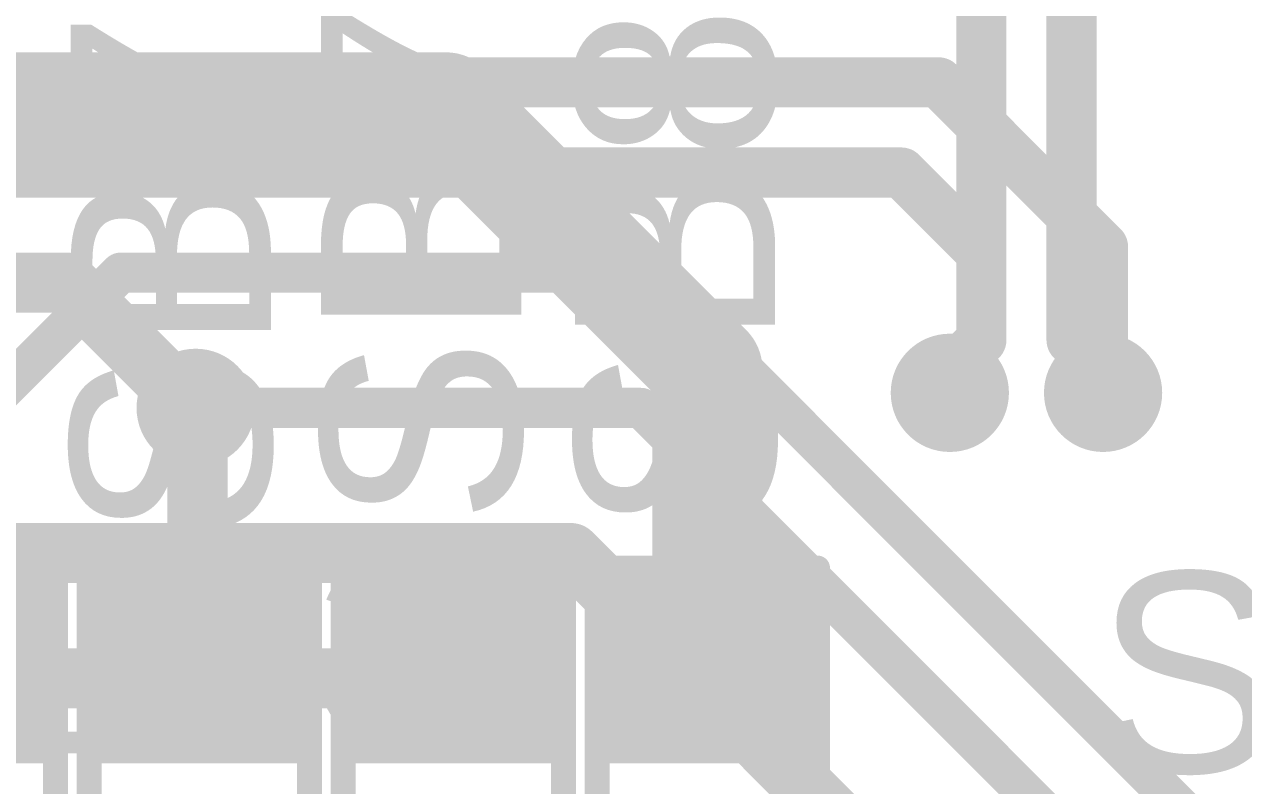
# Model space of a CAD drawing. Header units: millimetres. Extents: x -0.64 to 2.98, y -0.65 to 2.86.
# Drawn here: x 1.8048 to 2.0484, y 1.4856 to 1.6376 of the extents above; entities that cross this region are included whole.
import ezdxf

# ---------------------------------------------------------------- set-up
doc = ezdxf.new("R2010")
doc.units = ezdxf.units.MM
doc.header["$MEASUREMENT"] = 0
for name, color, linetype in [('BottomLayer', 5, 'Continuous'), ('BottomOverlay', 54, 'Continuous'), ('BottomSolder', 6, 'Continuous'), ('Mechanical2', 216, 'Continuous'), ('TopLayer', 1, 'Continuous'), ('TopOverlay', 2, 'Continuous'), ('TopPaste', 8, 'Continuous'), ('TopSolder', 216, 'Continuous'), ('ViaHoleLayer', 16, 'Continuous')]:
    doc.layers.add(name, color=color, linetype=linetype)
doc.styles.add('Arial', font='', dxfattribs={"height": 0.2})
doc.styles.get('Arial').set_extended_font_data('Arial')

# ---------------------------------------------------------------- blocks, each defined once
blk = doc.blocks.new('SOLDER_BRIDGE_123')
at = {"layer": 'TopLayer'}
for points in [[(-0.045, -0.0175), (-0.045, 0.0175), (-0.015, 0.0175), (-0.015, -0.0175)], [(0.015, -0.0175), (0.015, 0.0175), (0.045, 0.0175), (0.045, -0.0175)]]:
    blk.add_hatch(color=1, dxfattribs=at).paths.add_polyline_path(points)
at = {"layer": 'TopPaste'}
for points in [[(-0.045, -0.0175), (-0.045, 0.0175), (-0.015, 0.0175), (-0.015, -0.0175)], [(0.015, -0.0175), (0.015, 0.0175), (0.045, 0.0175), (0.045, -0.0175)]]:
    blk.add_hatch(color=8, dxfattribs=at).paths.add_polyline_path(points)
at = {"layer": 'TopSolder'}
for points in [[(-0.049, -0.0215), (-0.049, 0.0215), (-0.011, 0.0215), (-0.011, -0.0215)], [(0.011, -0.0215), (0.011, 0.0215), (0.049, 0.0215), (0.049, -0.0215)]]:
    blk.add_hatch(color=216, dxfattribs=at).paths.add_polyline_path(points)
at = {"layer": 'TopOverlay', "const_width": 0.005}
for points in [[(-0.05, -0.022), (-0.05, 0.022)], [(0.05, 0.022), (-0.05, 0.022)], [(0.05, -0.022), (0.05, 0.022)], [(0.05, -0.022), (-0.05, -0.022)]]:
    blk.add_lwpolyline(points, dxfattribs=at)
at = {"layer": 'TopOverlay', "const_width": 0.0025}
for points in [[(-0.05125, 0.022, 1), (-0.04875, 0.022, 1)], [(-0.05125, 0.022, 1), (-0.04875, 0.022, 1)], [(0.04875, 0.022, 1), (0.05125, 0.022, 1)], [(0.04875, 0.022, 1), (0.05125, 0.022, 1)], [(-0.05125, -0.022, 1), (-0.04875, -0.022, 1)], [(-0.05125, -0.022, 1), (-0.04875, -0.022, 1)], [(0.04875, -0.022, 1), (0.05125, -0.022, 1)], [(0.04875, -0.022, 1), (0.05125, -0.022, 1)]]:
    blk.add_lwpolyline(points, format="xyb", close=True, dxfattribs=at)
blk = doc.blocks.new('SOLDER_BRIDGE_124')
at = {"layer": 'TopLayer'}
for points in [[(-0.045, -0.0175), (-0.045, 0.0175), (-0.015, 0.0175), (-0.015, -0.0175)], [(0.015, -0.0175), (0.015, 0.0175), (0.045, 0.0175), (0.045, -0.0175)]]:
    blk.add_hatch(color=1, dxfattribs=at).paths.add_polyline_path(points)
at = {"layer": 'TopPaste'}
for points in [[(-0.045, -0.0175), (-0.045, 0.0175), (-0.015, 0.0175), (-0.015, -0.0175)], [(0.015, -0.0175), (0.015, 0.0175), (0.045, 0.0175), (0.045, -0.0175)]]:
    blk.add_hatch(color=8, dxfattribs=at).paths.add_polyline_path(points)
at = {"layer": 'TopSolder'}
for points in [[(-0.049, -0.0215), (-0.049, 0.0215), (-0.011, 0.0215), (-0.011, -0.0215)], [(0.011, -0.0215), (0.011, 0.0215), (0.049, 0.0215), (0.049, -0.0215)]]:
    blk.add_hatch(color=216, dxfattribs=at).paths.add_polyline_path(points)
at = {"layer": 'TopOverlay', "const_width": 0.005}
for points in [[(-0.05, 0.022), (-0.05, -0.022)], [(-0.05, 0.022), (0.05, 0.022)], [(0.05, 0.022), (0.05, -0.022)], [(-0.05, -0.022), (0.05, -0.022)]]:
    blk.add_lwpolyline(points, dxfattribs=at)
at = {"layer": 'TopOverlay', "const_width": 0.0025}
for points in [[(-0.05125, 0.022, 1), (-0.04875, 0.022, 1)], [(-0.05125, 0.022, 1), (-0.04875, 0.022, 1)], [(0.04875, 0.022, 1), (0.05125, 0.022, 1)], [(0.04875, 0.022, 1), (0.05125, 0.022, 1)], [(-0.05125, -0.022, 1), (-0.04875, -0.022, 1)], [(-0.05125, -0.022, 1), (-0.04875, -0.022, 1)], [(0.04875, -0.022, 1), (0.05125, -0.022, 1)], [(0.04875, -0.022, 1), (0.05125, -0.022, 1)]]:
    blk.add_lwpolyline(points, format="xyb", close=True, dxfattribs=at)
blk = doc.blocks.new('SOLDER_BRIDGE_125')
at = {"layer": 'TopLayer'}
for points in [[(-0.045, -0.0175), (-0.045, 0.0175), (-0.015, 0.0175), (-0.015, -0.0175)], [(0.015, -0.0175), (0.015, 0.0175), (0.045, 0.0175), (0.045, -0.0175)]]:
    blk.add_hatch(color=1, dxfattribs=at).paths.add_polyline_path(points)
at = {"layer": 'TopPaste'}
for points in [[(-0.045, -0.0175), (-0.045, 0.0175), (-0.015, 0.0175), (-0.015, -0.0175)], [(0.015, -0.0175), (0.015, 0.0175), (0.045, 0.0175), (0.045, -0.0175)]]:
    blk.add_hatch(color=8, dxfattribs=at).paths.add_polyline_path(points)
at = {"layer": 'TopSolder'}
for points in [[(-0.049, -0.0215), (-0.049, 0.0215), (-0.011, 0.0215), (-0.011, -0.0215)], [(0.011, -0.0215), (0.011, 0.0215), (0.049, 0.0215), (0.049, -0.0215)]]:
    blk.add_hatch(color=216, dxfattribs=at).paths.add_polyline_path(points)
at = {"layer": 'TopOverlay', "const_width": 0.005}
for points in [[(-0.05, 0.022), (-0.05, -0.022)], [(-0.05, 0.022), (0.05, 0.022)], [(0.05, 0.022), (0.05, -0.022)], [(-0.05, -0.022), (0.05, -0.022)]]:
    blk.add_lwpolyline(points, dxfattribs=at)
at = {"layer": 'TopOverlay', "const_width": 0.0025}
for points in [[(-0.05125, 0.022, 1), (-0.04875, 0.022, 1)], [(-0.05125, 0.022, 1), (-0.04875, 0.022, 1)], [(0.04875, 0.022, 1), (0.05125, 0.022, 1)], [(0.04875, 0.022, 1), (0.05125, 0.022, 1)], [(-0.05125, -0.022, 1), (-0.04875, -0.022, 1)], [(-0.05125, -0.022, 1), (-0.04875, -0.022, 1)], [(0.04875, -0.022, 1), (0.05125, -0.022, 1)], [(0.04875, -0.022, 1), (0.05125, -0.022, 1)]]:
    blk.add_lwpolyline(points, format="xyb", close=True, dxfattribs=at)
blk = doc.blocks.new('SOLDER_BRIDGE_126')
at = {"layer": 'TopLayer'}
for points in [[(-0.045, -0.0175), (-0.045, 0.0175), (-0.015, 0.0175), (-0.015, -0.0175)], [(0.015, -0.0175), (0.015, 0.0175), (0.045, 0.0175), (0.045, -0.0175)]]:
    blk.add_hatch(color=1, dxfattribs=at).paths.add_polyline_path(points)
at = {"layer": 'TopPaste'}
for points in [[(-0.045, -0.0175), (-0.045, 0.0175), (-0.015, 0.0175), (-0.015, -0.0175)], [(0.015, -0.0175), (0.015, 0.0175), (0.045, 0.0175), (0.045, -0.0175)]]:
    blk.add_hatch(color=8, dxfattribs=at).paths.add_polyline_path(points)
at = {"layer": 'TopSolder'}
for points in [[(-0.049, -0.0215), (-0.049, 0.0215), (-0.011, 0.0215), (-0.011, -0.0215)], [(0.011, -0.0215), (0.011, 0.0215), (0.049, 0.0215), (0.049, -0.0215)]]:
    blk.add_hatch(color=216, dxfattribs=at).paths.add_polyline_path(points)
at = {"layer": 'TopOverlay', "const_width": 0.005}
for points in [[(-0.05, -0.022), (-0.05, 0.022)], [(0.05, 0.022), (-0.05, 0.022)], [(0.05, -0.022), (0.05, 0.022)], [(0.05, -0.022), (-0.05, -0.022)]]:
    blk.add_lwpolyline(points, dxfattribs=at)
at = {"layer": 'TopOverlay', "const_width": 0.0025}
for points in [[(-0.05125, 0.022, 1), (-0.04875, 0.022, 1)], [(-0.05125, 0.022, 1), (-0.04875, 0.022, 1)], [(0.04875, 0.022, 1), (0.05125, 0.022, 1)], [(0.04875, 0.022, 1), (0.05125, 0.022, 1)], [(-0.05125, -0.022, 1), (-0.04875, -0.022, 1)], [(-0.05125, -0.022, 1), (-0.04875, -0.022, 1)], [(0.04875, -0.022, 1), (0.05125, -0.022, 1)], [(0.04875, -0.022, 1), (0.05125, -0.022, 1)]]:
    blk.add_lwpolyline(points, format="xyb", close=True, dxfattribs=at)

msp = doc.modelspace()

# ---------------------------------------------------------------- hatches: boundary and pattern name
at = {"layer": 'BottomLayer'}
h = msp.add_hatch(color=5, dxfattribs=at)
edge = h.paths.add_edge_path()
edge.add_arc((1.98969, 1.564), 0.01181, 0, 360)
h = msp.add_hatch(color=5, dxfattribs=at)
edge = h.paths.add_edge_path()
edge.add_arc((2.02031, 1.564), 0.01181, 0, 360)
h = msp.add_hatch(color=5, dxfattribs=at)
edge = h.paths.add_edge_path()
edge.add_arc((1.839, 1.561), 0.01181, 0, 360)
h = msp.add_hatch(color=5, dxfattribs=at)
edge = h.paths.add_edge_path()
edge.add_arc((1.89, 1.507), 0.01181, 0, 360)
at = {"layer": 'BottomSolder'}
h = msp.add_hatch(color=6, dxfattribs=at)
edge = h.paths.add_edge_path()
edge.add_arc((1.98969, 1.564), 0.00791, 0, 360)
h = msp.add_hatch(color=6, dxfattribs=at)
edge = h.paths.add_edge_path()
edge.add_arc((2.02031, 1.564), 0.00791, 0, 360)
h = msp.add_hatch(color=6, dxfattribs=at)
edge = h.paths.add_edge_path()
edge.add_arc((1.839, 1.561), 0.00791, 0, 360)
h = msp.add_hatch(color=6, dxfattribs=at)
edge = h.paths.add_edge_path()
edge.add_arc((1.89, 1.507), 0.00791, 0, 360)
at = {"layer": 'TopLayer'}
h = msp.add_hatch(color=1, dxfattribs=at)
edge = h.paths.add_edge_path()
edge.add_arc((1.98969, 1.564), 0.01181, 0, 360)
h = msp.add_hatch(color=1, dxfattribs=at)
edge = h.paths.add_edge_path()
edge.add_arc((2.02031, 1.564), 0.01181, 0, 360)
h = msp.add_hatch(color=1, dxfattribs=at)
edge = h.paths.add_edge_path()
edge.add_arc((1.839, 1.561), 0.01181, 0, 360)
h = msp.add_hatch(color=1, dxfattribs=at)
edge = h.paths.add_edge_path()
edge.add_arc((1.89, 1.507), 0.01181, 0, 360)
at = {"layer": 'TopSolder'}
h = msp.add_hatch(color=216, dxfattribs=at)
edge = h.paths.add_edge_path()
edge.add_arc((1.98969, 1.564), 0.00791, 0, 360)
h = msp.add_hatch(color=216, dxfattribs=at)
edge = h.paths.add_edge_path()
edge.add_arc((2.02031, 1.564), 0.00791, 0, 360)
h = msp.add_hatch(color=216, dxfattribs=at)
edge = h.paths.add_edge_path()
edge.add_arc((1.839, 1.561), 0.00791, 0, 360)
h = msp.add_hatch(color=216, dxfattribs=at)
edge = h.paths.add_edge_path()
edge.add_arc((1.89, 1.507), 0.00791, 0, 360)
at = {"layer": 'ViaHoleLayer'}
h = msp.add_hatch(color=16, dxfattribs=at)
edge = h.paths.add_edge_path()
edge.add_arc((1.98969, 1.564), 0.00591, 0, 360)
h = msp.add_hatch(color=16, dxfattribs=at)
edge = h.paths.add_edge_path()
edge.add_arc((2.02031, 1.564), 0.00591, 0, 360)
h = msp.add_hatch(color=16, dxfattribs=at)
edge = h.paths.add_edge_path()
edge.add_arc((1.839, 1.561), 0.00591, 0, 360)
h = msp.add_hatch(color=16, dxfattribs=at)
edge = h.paths.add_edge_path()
edge.add_arc((1.89, 1.507), 0.00591, 0, 360)

# ---------------------------------------------------------------- linework, layer by layer
at = {"layer": 'BottomLayer'}
for points, const_width in [([(1.725, 1.626), (1.98746, 1.626)], 0.01), ([(1.98746, 1.626), (2.02031, 1.59314)], 0.01), ([(1.73528, 1.608), (1.98, 1.608)], 0.01), ([(1.98, 1.608), (1.996, 1.592)], 0.01), ([(2.02031, 1.564), (2.02031, 1.59314)], 0.01), ([(1.996, 1.57454), (1.996, 1.592)], 0.01), ([(1.793, 1.557), (1.824, 1.588)], 0.008), ([(1.824, 1.588), (1.929, 1.588)], 0.008), ([(1.929, 1.588), (2.041, 1.476)], 0.008), ([(1.98969, 1.56823), (1.996, 1.57454)], 0.01), ([(1.98969, 1.564), (1.98969, 1.56823)], 0.01), ([(1.839, 1.561), (1.928, 1.561)], 0.008), ([(1.928, 1.561), (2.026, 1.463)], 0.008), ([(1.693, 1.532), (1.914, 1.532)], 0.012), ([(1.914, 1.532), (2.00169, 1.44431)], 0.012), ([(1.718, 1.507), (1.89, 1.507)], 0.012)]:
    msp.add_lwpolyline(points, dxfattribs=dict(at, const_width=const_width))
for points, const_width in [([(1.98496, 1.626, 1), (1.98996, 1.626, 1)], 0.005), ([(1.98496, 1.626, 1), (1.98996, 1.626, 1)], 0.005), ([(1.9775, 1.608, 1), (1.9825, 1.608, 1)], 0.005), ([(1.9775, 1.608, 1), (1.9825, 1.608, 1)], 0.005), ([(2.01781, 1.59314, 1), (2.02281, 1.59314, 1)], 0.005), ([(2.01781, 1.59314, 1), (2.02281, 1.59314, 1)], 0.005), ([(1.9935, 1.592, 1), (1.9985, 1.592, 1)], 0.005), ([(1.9935, 1.592, 1), (1.9985, 1.592, 1)], 0.005), ([(1.822, 1.588, 1), (1.826, 1.588, 1)], 0.004), ([(1.822, 1.588, 1), (1.826, 1.588, 1)], 0.004), ([(1.927, 1.588, 1), (1.931, 1.588, 1)], 0.004), ([(1.927, 1.588, 1), (1.931, 1.588, 1)], 0.004), ([(1.9935, 1.57454, 1), (1.9985, 1.57454, 1)], 0.005), ([(1.9935, 1.57454, 1), (1.9985, 1.57454, 1)], 0.005), ([(1.98719, 1.56823, 1), (1.99219, 1.56823, 1)], 0.005), ([(1.98719, 1.56823, 1), (1.99219, 1.56823, 1)], 0.005), ([(1.98719, 1.564, 1), (1.99219, 1.564, 1)], 0.005), ([(2.01781, 1.564, 1), (2.02281, 1.564, 1)], 0.005), ([(1.837, 1.561, 1), (1.841, 1.561, 1)], 0.004), ([(1.926, 1.561, 1), (1.93, 1.561, 1)], 0.004), ([(1.926, 1.561, 1), (1.93, 1.561, 1)], 0.004), ([(1.911, 1.532, 1), (1.917, 1.532, 1)], 0.006), ([(1.911, 1.532, 1), (1.917, 1.532, 1)], 0.006), ([(1.887, 1.507, 1), (1.893, 1.507, 1)], 0.006)]:
    msp.add_lwpolyline(points, format="xyb", close=True, dxfattribs=dict(at, const_width=const_width))
at = {"layer": 'Mechanical2', "const_width": 0.01}
msp.add_lwpolyline([(1.75783, 2.80917, -6.230382), (0.64896, 2.81029)], format="xyb", dxfattribs=at)
at = {"layer": 'TopLayer'}
for points, const_width in [([(1.996, 1.57454), (1.996, 1.736)], 0.01), ([(2.014, 1.57454), (2.014, 1.72854)], 0.01), ([(1.459, 1.621), (1.889, 1.621)], 0.022), ([(1.889, 1.621), (1.94125, 1.56875)], 0.022), ([(1.437, 1.586), (1.81336, 1.586)], 0.012), ([(1.81336, 1.586), (1.83836, 1.561)], 0.012), ([(1.94125, 1.509), (1.94125, 1.56875)], 0.022), ([(1.83836, 1.561), (1.839, 1.561)], 0.012), ([(1.839, 1.561), (1.83937, 1.56062)], 0.012), ([(1.83937, 1.50937), (1.83937, 1.56062)], 0.012), ([(1.89, 1.5085), (1.8905, 1.509)], 0.022), ([(1.89, 1.507), (1.89, 1.5085)], 0.022), ([(1.83937, 1.50937), (1.83975, 1.509)], 0.012)]:
    msp.add_lwpolyline(points, dxfattribs=dict(at, const_width=const_width))
for points, const_width in [([(1.8835, 1.621, 1), (1.8945, 1.621, 1)], 0.011), ([(1.8835, 1.621, 1), (1.8945, 1.621, 1)], 0.011), ([(1.81036, 1.586, 1), (1.81636, 1.586, 1)], 0.006), ([(1.81036, 1.586, 1), (1.81636, 1.586, 1)], 0.006), ([(1.93575, 1.56875, 1), (1.94675, 1.56875, 1)], 0.011), ([(1.93575, 1.56875, 1), (1.94675, 1.56875, 1)], 0.011), ([(1.9935, 1.57454, 1), (1.9985, 1.57454, 1)], 0.005), ([(2.0115, 1.57454, 1), (2.0165, 1.57454, 1)], 0.005), ([(1.83536, 1.561, 1), (1.84136, 1.561, 1)], 0.006), ([(1.83536, 1.561, 1), (1.84136, 1.561, 1)], 0.006), ([(1.836, 1.561, 1), (1.842, 1.561, 1)], 0.006), ([(1.836, 1.561, 1), (1.842, 1.561, 1)], 0.006), ([(1.83638, 1.56062, 1), (1.84238, 1.56062, 1)], 0.006), ([(1.83638, 1.56062, 1), (1.84238, 1.56062, 1)], 0.006), ([(1.8845, 1.5085, 1), (1.8955, 1.5085, 1)], 0.011), ([(1.8845, 1.5085, 1), (1.8955, 1.5085, 1)], 0.011), ([(1.8845, 1.507, 1), (1.8955, 1.507, 1)], 0.011), ([(1.885, 1.509, 1), (1.896, 1.509, 1)], 0.011), ([(1.93575, 1.509, 1), (1.94675, 1.509, 1)], 0.011), ([(1.83638, 1.50937, 1), (1.84238, 1.50937, 1)], 0.006), ([(1.83638, 1.50937, 1), (1.84238, 1.50937, 1)], 0.006), ([(1.83675, 1.509, 1), (1.84275, 1.509, 1)], 0.006)]:
    msp.add_lwpolyline(points, format="xyb", close=True, dxfattribs=dict(at, const_width=const_width))

# ---------------------------------------------------------------- block references
for name, p, rotation in [('SOLDER_BRIDGE_126', (1.789, 1.479), 270), ('SOLDER_BRIDGE_125', (1.83975, 1.479), 90), ('SOLDER_BRIDGE_124', (1.8905, 1.479), 90), ('SOLDER_BRIDGE_123', (1.94125, 1.479), 270)]:
    msp.add_blockref(name, p, dxfattribs=dict(rotation=rotation))

# ---------------------------------------------------------------- texts
at = {"layer": 'BottomOverlay', "style": 'Arial', "text_generation_flag": 2}
msp.add_text('C127', height=0.04, rotation=360, dxfattribs=at).set_placement((1.90298, 1.49201))
at = {"layer": 'TopOverlay', "style": 'Arial'}
for s, p in [('SB79', (1.90404, 1.53773)), ('SB78', (1.85404, 1.53469)), ('SB80', (1.95479, 1.53577))]:
    msp.add_text(s, height=0.04, rotation=90, dxfattribs=at).set_placement(p)
msp.add_text('SB63', height=0.04, dxfattribs=at).set_placement((2.01865, 1.48821))

doc.saveas('drawing.dxf')
